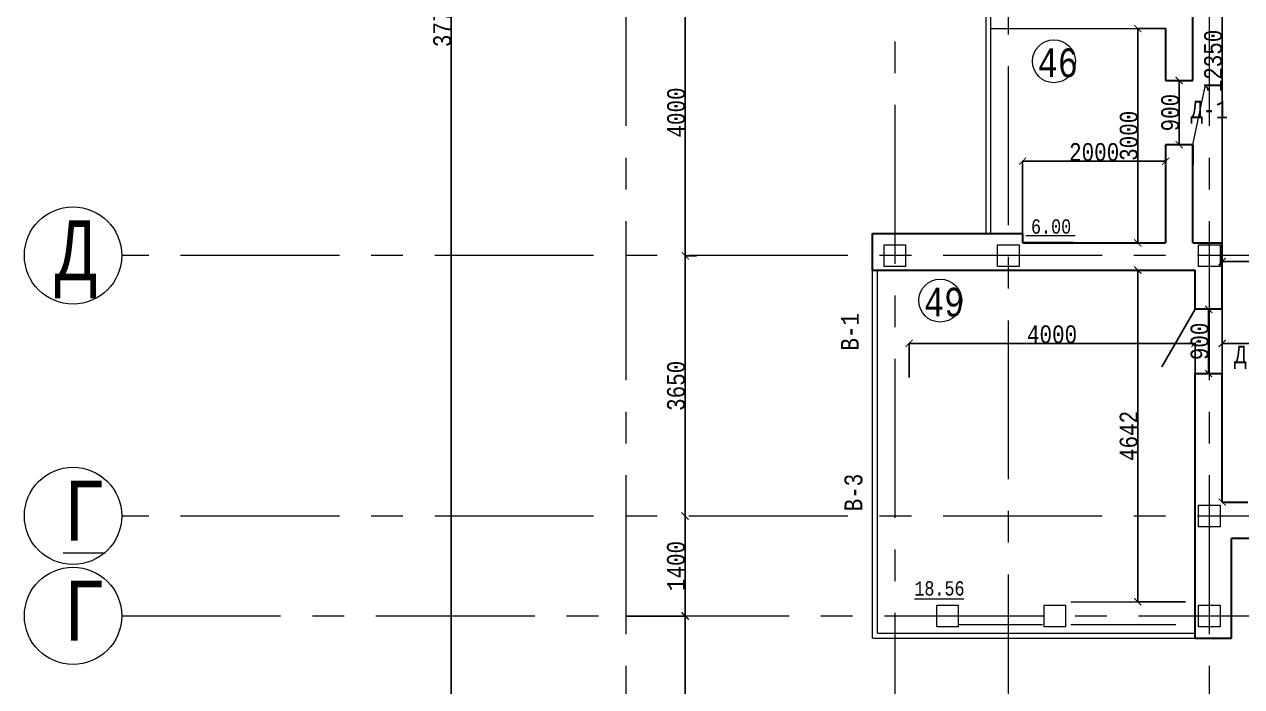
# Model space of a CAD drawing. Header units: millimetres. Extents: x -689206 to 4969298, y -1019800 to 703299.
# Drawn here: x 1055468 to 1072495, y -636417 to -627146 of the extents above; entities that cross this region are included whole.
import ezdxf

# ---------------------------------------------------------------- set-up
doc = ezdxf.new("R2010")
doc.units = ezdxf.units.MM
doc.linetypes.add('осеваяX2', pattern=[101.6, 63.5, -12.7, 12.7, -12.7])
for name, color, linetype, lineweight in [('несущие', 7, 'Continuous', 30), ('ОКНА', 250, 'Continuous', 20), ('ПЕРЕГОРОДКИ', 252, 'Continuous', 9), ('РАЗМЕРЫ', 7, 'Continuous', 9), ('стены', 7, 'Continuous', 20)]:
    doc.layers.add(name, color=color, linetype=linetype, lineweight=lineweight)
doc.layers.add('четотам', color=7, linetype='Continuous')
doc.styles.add('Аннотативный', font='isocteur.ttf', dxfattribs={"width": 0.7, "height": 250})
doc.dimstyles.new('Аннотативный', dxfattribs={"dimscale": 0, "dimtxt": 250, "dimasz": 100, "dimexe": 1.25, "dimexo": 0.625, "dimtad": 1, "dimdec": 0, "dimtxsty": 'Аннотативный', "dimblk": 'ARCHTICK', "dimcen": 2.5, "dimadec": 0, "dimazin": 0, "dimtfac": 1, "dimtdec": 0, "dimtmove": 0, "dimatfit": 3, "dimfxl": 1, "dimarcsym": 0})

# ---------------------------------------------------------------- blocks, each defined once
blk = doc.blocks.new('_ArchTick')
at = {"color": 0, "linetype": 'ByBlock', "const_width": 0.15}
blk.add_lwpolyline([(-0.5, -0.5), (0.5, 0.5)], dxfattribs=at)
blk = doc.blocks.new('*D5355')
at = {"layer": 'Defpoints', "color": 0, "lineweight": 30, "transparency": 16777216}
for p in [(1071043, -627206), (1071432, -627206), (1071432, -630206)]:
    blk.add_point(p, dxfattribs=at)
at = {"layer": 'стены', "color": 0, "lineweight": -2, "transparency": 16777216}
for p, q in [((1071432, -627206), (1071042, -627206)), ((1071043, -630206), (1071043, -627206)), ((1071432, -630206), (1071042, -630206))]:
    blk.add_line(p, q, dxfattribs=at)
at = {"layer": 'стены', "color": 0, "lineweight": -2, "transparency": 16777216, "xscale": 100, "yscale": 100, "zscale": 100}
for p, rotation in [((1071043, -627206), 90), ((1071043, -630206), 270)]:
    blk.add_blockref('_ArchTick', p, dxfattribs=dict(at, rotation=rotation))
at = {"layer": 'стены', "color": 0, "lineweight": 5, "transparency": 16777216, "insert": (1070917, -628706), "char_height": 250, "attachment_point": 5, "rotation": 90, "style": 'Аннотативный'}
blk.add_mtext('3000', dxfattribs=at)
blk = doc.blocks.new('*D5348')
at = {"layer": 'Defpoints', "color": 0, "lineweight": 30, "transparency": 16777216}
for p in [(1072223, -631613), (1072223, -632109), (1075132, -632109)]:
    blk.add_point(p, dxfattribs=at)
at = {"layer": 'стены', "color": 0, "lineweight": -2, "transparency": 16777216}
for p, q in [((1072223, -632109), (1072223, -631611)), ((1075132, -631613), (1072223, -631613)), ((1075132, -632109), (1075132, -631611))]:
    blk.add_line(p, q, dxfattribs=at)
at = {"layer": 'стены', "color": 0, "lineweight": -2, "transparency": 16777216, "xscale": 100, "yscale": 100, "zscale": 100, "rotation": 180}
blk.add_blockref('_ArchTick', (1072223, -631613), dxfattribs=at)
at = {"layer": 'стены', "color": 0, "lineweight": -2, "transparency": 16777216, "xscale": 100, "yscale": 100, "zscale": 100}
blk.add_blockref('_ArchTick', (1075132, -631613), dxfattribs=at)
at = {"layer": 'стены', "color": 0, "lineweight": 5, "transparency": 16777216, "insert": (1073678, -631487), "char_height": 250, "attachment_point": 5, "style": 'Аннотативный'}
blk.add_mtext('2910', dxfattribs=at)
blk = doc.blocks.new('*D5350')
at = {"layer": 'Defpoints', "color": 0, "lineweight": 30, "transparency": 16777216}
for p in [(1072033, -631134), (1072033, -631134), (1072033, -632034)]:
    blk.add_point(p, dxfattribs=at)
at = {"layer": 'стены', "color": 0, "lineweight": -2, "transparency": 16777216}
for p, q in [((1072033, -631134), (1072034, -631134)), ((1072033, -632034), (1072033, -631134)), ((1072033, -632034), (1072034, -632034))]:
    blk.add_line(p, q, dxfattribs=at)
at = {"layer": 'стены', "color": 0, "lineweight": -2, "transparency": 16777216, "xscale": 100, "yscale": 100, "zscale": 100}
for p, rotation in [((1072033, -631134), 90), ((1072033, -632034), 270)]:
    blk.add_blockref('_ArchTick', p, dxfattribs=dict(at, rotation=rotation))
at = {"layer": 'стены', "color": 0, "lineweight": 5, "transparency": 16777216, "insert": (1071907, -631584), "char_height": 250, "attachment_point": 5, "rotation": 90, "style": 'Аннотативный'}
blk.add_mtext('900', dxfattribs=at)
blk = doc.blocks.new('*D5351')
at = {"layer": 'Defpoints', "color": 0, "lineweight": 30, "transparency": 16777216}
for p in [(1072223, -630466), (1072223, -630846), (1078252, -630716)]:
    blk.add_point(p, dxfattribs=at)
at = {"layer": 'стены', "color": 0, "lineweight": -2, "transparency": 16777216}
for p, q in [((1072223, -630845), (1072223, -630465)), ((1078252, -630466), (1072223, -630466)), ((1078252, -630715), (1078252, -630465))]:
    blk.add_line(p, q, dxfattribs=at)
at = {"layer": 'стены', "color": 0, "lineweight": -2, "transparency": 16777216, "xscale": 100, "yscale": 100, "zscale": 100, "rotation": 180}
blk.add_blockref('_ArchTick', (1072223, -630466), dxfattribs=at)
at = {"layer": 'стены', "color": 0, "lineweight": -2, "transparency": 16777216, "xscale": 100, "yscale": 100, "zscale": 100}
blk.add_blockref('_ArchTick', (1078252, -630466), dxfattribs=at)
at = {"layer": 'стены', "color": 0, "lineweight": 5, "transparency": 16777216, "insert": (1075238, -630341), "char_height": 250, "attachment_point": 5, "style": 'Аннотативный'}
blk.add_mtext('6030', dxfattribs=at)
blk = doc.blocks.new('*D5366')
at = {"layer": 'Defpoints', "color": 0, "lineweight": 30, "transparency": 16777216}
for p in [(1072223, -621486), (1072402, -621486), (1072402, -633833)]:
    blk.add_point(p, dxfattribs=at)
at = {"layer": 'РАЗМЕРЫ', "color": 0, "lineweight": -2, "transparency": 16777216}
for p, q in [((1072401, -621486), (1072222, -621486)), ((1072223, -633833), (1072223, -621486)), ((1072401, -633833), (1072222, -633833))]:
    blk.add_line(p, q, dxfattribs=at)
at = {"layer": 'РАЗМЕРЫ', "color": 0, "lineweight": -2, "transparency": 16777216, "xscale": 100, "yscale": 100, "zscale": 100}
for p, rotation in [((1072223, -621486), 90), ((1072223, -633833), 270)]:
    blk.add_blockref('_ArchTick', p, dxfattribs=dict(at, rotation=rotation))
at = {"layer": 'РАЗМЕРЫ', "color": 0, "lineweight": 5, "transparency": 16777216, "insert": (1072097, -627659), "char_height": 250, "attachment_point": 5, "rotation": 90, "style": 'Аннотативный'}
blk.add_mtext('12350', dxfattribs=at)
blk = doc.blocks.new('*D5408')
at = {"layer": 'Defpoints', "color": 0, "linetype": 'ByBlock', "lineweight": 30, "transparency": 16777216}
for p in [(1071042, -630586), (1071843, -630586), (1071710, -635228)]:
    blk.add_point(p, dxfattribs=at)
at = {"layer": 'РАЗМЕРЫ', "color": 0, "linetype": 'ByBlock', "lineweight": -2, "transparency": 16777216}
for p, q in [((1071842, -630586), (1071040, -630586)), ((1071042, -635228), (1071042, -630586)), ((1071709, -635228), (1071040, -635228))]:
    blk.add_line(p, q, dxfattribs=at)
at = {"layer": 'РАЗМЕРЫ', "color": 0, "linetype": 'ByBlock', "lineweight": -2, "transparency": 16777216, "xscale": 100, "yscale": 100, "zscale": 100}
for p, rotation in [((1071042, -630586), 90), ((1071042, -635228), 270)]:
    blk.add_blockref('_ArchTick', p, dxfattribs=dict(at, rotation=rotation))
at = {"layer": 'РАЗМЕРЫ', "color": 0, "linetype": 'ByBlock', "lineweight": 5, "transparency": 16777216, "insert": (1070916, -632907), "char_height": 250, "attachment_point": 5, "rotation": 90, "style": 'Аннотативный'}
blk.add_mtext('4642', dxfattribs=at)
blk = doc.blocks.new('*D5409')
at = {"layer": 'Defpoints', "color": 0, "linetype": 'ByBlock', "lineweight": 30, "transparency": 16777216}
for p in [(1067843, -631613), (1067843, -632091), (1071843, -635042)]:
    blk.add_point(p, dxfattribs=at)
at = {"layer": 'РАЗМЕРЫ', "color": 0, "linetype": 'ByBlock', "lineweight": -2, "transparency": 16777216}
for p, q in [((1067843, -632090), (1067843, -631611)), ((1071843, -631613), (1067843, -631613)), ((1071843, -635041), (1071843, -631611))]:
    blk.add_line(p, q, dxfattribs=at)
at = {"layer": 'РАЗМЕРЫ', "color": 0, "linetype": 'ByBlock', "lineweight": -2, "transparency": 16777216, "xscale": 100, "yscale": 100, "zscale": 100, "rotation": 180}
blk.add_blockref('_ArchTick', (1067843, -631613), dxfattribs=at)
at = {"layer": 'РАЗМЕРЫ', "color": 0, "linetype": 'ByBlock', "lineweight": -2, "transparency": 16777216, "xscale": 100, "yscale": 100, "zscale": 100}
blk.add_blockref('_ArchTick', (1071843, -631613), dxfattribs=at)
at = {"layer": 'РАЗМЕРЫ', "color": 0, "linetype": 'ByBlock', "lineweight": 13, "transparency": 16777216, "insert": (1069843, -631487), "char_height": 250, "attachment_point": 5, "style": 'Аннотативный'}
blk.add_mtext('4000', dxfattribs=at)
blk = doc.blocks.new('*D5369')
at = {"layer": 'Defpoints', "color": 0, "linetype": 'ByBlock', "lineweight": 30, "transparency": 16777216}
for p in [(1069432, -629061), (1069432, -630076), (1071432, -630206)]:
    blk.add_point(p, dxfattribs=at)
at = {"layer": 'РАЗМЕРЫ', "color": 0, "linetype": 'ByBlock', "lineweight": -2, "transparency": 16777216}
for p, q in [((1069432, -630075), (1069432, -629059)), ((1071432, -629061), (1069432, -629061)), ((1071432, -630205), (1071432, -629059))]:
    blk.add_line(p, q, dxfattribs=at)
at = {"layer": 'РАЗМЕРЫ', "color": 0, "linetype": 'ByBlock', "lineweight": -2, "transparency": 16777216, "xscale": 100, "yscale": 100, "zscale": 100, "rotation": 180}
blk.add_blockref('_ArchTick', (1069432, -629061), dxfattribs=at)
at = {"layer": 'РАЗМЕРЫ', "color": 0, "linetype": 'ByBlock', "lineweight": -2, "transparency": 16777216, "xscale": 100, "yscale": 100, "zscale": 100}
blk.add_blockref('_ArchTick', (1071432, -629061), dxfattribs=at)
at = {"layer": 'РАЗМЕРЫ', "color": 0, "linetype": 'ByBlock', "lineweight": 5, "transparency": 16777216, "insert": (1070432, -628935), "char_height": 250, "attachment_point": 5, "style": 'Аннотативный'}
blk.add_mtext('2000', dxfattribs=at)
blk = doc.blocks.new('*D5419')
at = {"layer": 'Defpoints', "color": 0, "linetype": 'ByBlock', "lineweight": 30, "transparency": 16777216}
for p in [(1071622, -627932), (1071622, -627932), (1071622, -628832)]:
    blk.add_point(p, dxfattribs=at)
at = {"layer": 'ПЕРЕГОРОДКИ', "color": 0, "linetype": 'ByBlock', "lineweight": -2, "transparency": 16777216}
for p, q in [((1071622, -628832), (1071622, -627932)), ((1071623, -627932), (1071623, -627932)), ((1071623, -628832), (1071623, -628832))]:
    blk.add_line(p, q, dxfattribs=at)
at = {"layer": 'ПЕРЕГОРОДКИ', "color": 0, "linetype": 'ByBlock', "lineweight": -2, "transparency": 16777216, "xscale": 100, "yscale": 100, "zscale": 100}
for p, rotation in [((1071622, -627932), 90), ((1071622, -628832), 270)]:
    blk.add_blockref('_ArchTick', p, dxfattribs=dict(at, rotation=rotation))
at = {"layer": 'ПЕРЕГОРОДКИ', "color": 0, "linetype": 'ByBlock', "lineweight": 5, "transparency": 16777216, "insert": (1071497, -628382), "char_height": 250, "attachment_point": 5, "rotation": 90, "style": 'Аннотативный'}
blk.add_mtext('900', dxfattribs=at)
blk = doc.blocks.new('*D5483')
at = {"layer": 'Defpoints', "color": 0, "lineweight": 30, "ltscale": 35, "transparency": 16777216}
for p in [(1064709, -634028), (1064709, -634028), (1064709, -635428)]:
    blk.add_point(p, dxfattribs=at)
at = {"layer": 'РАЗМЕРЫ', "color": 0, "lineweight": -2, "ltscale": 35, "transparency": 16777216}
for p, q in [((1064709, -635428), (1064709, -634028)), ((1064710, -634028), (1064711, -634028)), ((1064710, -635428), (1064711, -635428))]:
    blk.add_line(p, q, dxfattribs=at)
at = {"layer": 'РАЗМЕРЫ', "color": 0, "lineweight": -2, "ltscale": 35, "transparency": 16777216, "xscale": 100, "yscale": 100, "zscale": 100}
for p, rotation in [((1064709, -634028), 90), ((1064709, -635428), 270)]:
    blk.add_blockref('_ArchTick', p, dxfattribs=dict(at, rotation=rotation))
at = {"layer": 'РАЗМЕРЫ', "color": 0, "lineweight": 5, "ltscale": 35, "transparency": 16777216, "insert": (1064584, -634728), "char_height": 250, "attachment_point": 5, "rotation": 90, "style": 'Аннотативный'}
blk.add_mtext('1400', dxfattribs=at)
blk = doc.blocks.new('*D5484')
at = {"layer": 'Defpoints', "color": 0, "lineweight": 30, "ltscale": 35, "transparency": 16777216}
for p in [(1064711, -630384), (1064869, -630384), (1064711, -634028)]:
    blk.add_point(p, dxfattribs=at)
at = {"layer": 'РАЗМЕРЫ', "color": 0, "lineweight": -2, "ltscale": 35, "transparency": 16777216}
for p, q in [((1064869, -630384), (1064709, -630384)), ((1064711, -634028), (1064711, -630384)), ((1064711, -634028), (1064712, -634028))]:
    blk.add_line(p, q, dxfattribs=at)
at = {"layer": 'РАЗМЕРЫ', "color": 0, "lineweight": -2, "ltscale": 35, "transparency": 16777216, "xscale": 100, "yscale": 100, "zscale": 100}
for p, rotation in [((1064711, -630384), 90), ((1064711, -634028), 270)]:
    blk.add_blockref('_ArchTick', p, dxfattribs=dict(at, rotation=rotation))
at = {"layer": 'РАЗМЕРЫ', "color": 0, "lineweight": 5, "ltscale": 35, "transparency": 16777216, "insert": (1064585, -632206), "char_height": 250, "attachment_point": 5, "rotation": 90, "style": 'Аннотативный'}
blk.add_mtext('3650', dxfattribs=at)
blk = doc.blocks.new('*D5485')
at = {"layer": 'Defpoints', "color": 0, "lineweight": 30, "ltscale": 35, "transparency": 16777216}
for p in [(1063882, -635428), (1064713, -635428), (1063882, -638376)]:
    blk.add_point(p, dxfattribs=at)
at = {"layer": 'РАЗМЕРЫ', "color": 0, "lineweight": -2, "ltscale": 35, "transparency": 16777216}
for p, q in [((1063883, -635428), (1064714, -635428)), ((1064713, -638376), (1064713, -635428)), ((1063883, -638376), (1064714, -638376))]:
    blk.add_line(p, q, dxfattribs=at)
at = {"layer": 'РАЗМЕРЫ', "color": 0, "lineweight": -2, "ltscale": 35, "transparency": 16777216, "xscale": 100, "yscale": 100, "zscale": 100}
for p, rotation in [((1064713, -635428), 90), ((1064713, -638376), 270)]:
    blk.add_blockref('_ArchTick', p, dxfattribs=dict(at, rotation=rotation))
at = {"layer": 'РАЗМЕРЫ', "color": 0, "lineweight": 5, "ltscale": 35, "transparency": 16777216, "insert": (1064588, -636902), "char_height": 250, "attachment_point": 5, "rotation": 90, "style": 'Аннотативный'}
blk.add_mtext('2950', dxfattribs=at)
blk = doc.blocks.new('*D5489')
at = {"layer": 'Defpoints', "color": 0, "lineweight": 30, "ltscale": 35, "transparency": 16777216}
for p in [(1064712, -626376), (1064712, -626376), (1064712, -630384)]:
    blk.add_point(p, dxfattribs=at)
at = {"layer": 'РАЗМЕРЫ', "color": 0, "lineweight": -2, "ltscale": 35, "transparency": 16777216}
for p, q in [((1064712, -630384), (1064712, -626376)), ((1064713, -626376), (1064713, -626376)), ((1064713, -630384), (1064713, -630384))]:
    blk.add_line(p, q, dxfattribs=at)
at = {"layer": 'РАЗМЕРЫ', "color": 0, "lineweight": -2, "ltscale": 35, "transparency": 16777216, "xscale": 100, "yscale": 100, "zscale": 100}
for p, rotation in [((1064712, -626376), 90), ((1064712, -630384), 270)]:
    blk.add_blockref('_ArchTick', p, dxfattribs=dict(at, rotation=rotation))
at = {"layer": 'РАЗМЕРЫ', "color": 0, "lineweight": 5, "ltscale": 35, "transparency": 16777216, "insert": (1064586, -628380), "char_height": 250, "attachment_point": 5, "rotation": 90, "style": 'Аннотативный'}
blk.add_mtext('4000', dxfattribs=at)
blk = doc.blocks.new('*D5463')
at = {"layer": 'Defpoints', "color": 0, "lineweight": 30, "ltscale": 35, "transparency": 16777216}
for p in [(1061439, -608174), (1063882, -608174), (1063882, -645878)]:
    blk.add_point(p, dxfattribs=at)
at = {"layer": 'РАЗМЕРЫ', "color": 0, "lineweight": -2, "ltscale": 35, "transparency": 16777216}
for p, q in [((1063882, -608174), (1061438, -608174)), ((1061439, -645878), (1061439, -608174)), ((1063882, -645878), (1061438, -645878))]:
    blk.add_line(p, q, dxfattribs=at)
at = {"layer": 'РАЗМЕРЫ', "color": 0, "lineweight": -2, "ltscale": 35, "transparency": 16777216, "xscale": 100, "yscale": 100, "zscale": 100}
for p, rotation in [((1061439, -608174), 90), ((1061439, -645878), 270)]:
    blk.add_blockref('_ArchTick', p, dxfattribs=dict(at, rotation=rotation))
at = {"layer": 'РАЗМЕРЫ', "color": 0, "lineweight": 5, "ltscale": 35, "transparency": 16777216, "insert": (1061314, -627026), "char_height": 250, "attachment_point": 5, "rotation": 90, "style": 'Аннотативный'}
blk.add_mtext('37703', dxfattribs=at)

msp = doc.modelspace()

# ---------------------------------------------------------------- linework, layer by layer
at = {"layer": 'несущие', "color": 152, "true_color": 0x2776bb}
msp.add_line((1071842.9, -635737.7), (1072352.9, -635737.7), dxfattribs=at)
at = {"layer": 'ОКНА', "color": 152, "lineweight": 13, "true_color": 0x2776bb}
for p, q in [((1070106.7, -635227.7), (1071576.7, -635227.7)), ((1068541.1, -635547.7), (1069711.1, -635547.7)), ((1070106.7, -635547.7), (1071576.7, -635547.7)), ((1067332.9, -635737.7), (1071842.9, -635737.7)), ((1067402.9, -635667.7), (1071842.9, -635667.7))]:
    msp.add_line(p, q, dxfattribs=at)
at = {"layer": 'ПЕРЕГОРОДКИ', "color": 152, "linetype": 'ByBlock', "lineweight": 30, "true_color": 0x2776bb}
for p, q in [((1071432.2, -627931.8), (1071812.2, -627931.8)), ((1071812.2, -628831.8), (1071432.2, -628831.8)), ((1071812.2, -628831.8), (1071812.2, -629110.4))]:
    msp.add_line(p, q, dxfattribs=at)
at = {"layer": 'ПЕРЕГОРОДКИ', "color": 152, "linetype": 'ByBlock', "lineweight": 9, "true_color": 0x2776bb}
msp.add_line((1071812.2, -628831.8), (1071983.2, -628016.3), dxfattribs=at)
at = {"layer": 'РАЗМЕРЫ', "linetype": 'осеваяX2', "lineweight": 5, "ltscale": 35}
msp.add_line((1063882.2, -605010.3), (1063882.2, -645877.7), dxfattribs=at)
at = {"layer": 'РАЗМЕРЫ', "color": 152, "linetype": 'осеваяX2', "lineweight": 5, "ltscale": 35, "true_color": 0x2776bb}
for p, q in [((1069232.2, -654848), (1069232.2, -605010.3)), ((1072042.9, -605010.3), (1072042.9, -654848)), ((1067642.9, -617605.6), (1067642.9, -654848)), ((1123882.2, -630383.6), (1056829.5, -630383.6)), ((1123882.2, -634028.4), (1056829.5, -634028.4)), ((1056829.5, -635427.7), (1123882.2, -635427.7))]:
    msp.add_line(p, q, dxfattribs=at)
at = {"layer": 'РАЗМЕРЫ', "color": 152, "lineweight": 13, "true_color": 0x2776bb}
for p, q in [((1068922.2, -630075.6), (1068922.2, -622985.6)), ((1068985.8, -630075.6), (1068985.8, -622985.6)), ((1067332.9, -635737.7), (1067332.9, -630585.6)), ((1067402.9, -635667.7), (1067402.9, -630585.6))]:
    msp.add_line(p, q, dxfattribs=at)
at = {"layer": 'РАЗМЕРЫ', "color": 152, "true_color": 0x2776bb}
for p, q in [((1069475.8, -630102.8), (1070165, -630102.8)), ((1067918.8, -635186.5), (1068608, -635186.5))]:
    msp.add_line(p, q, dxfattribs=at)
at = {"layer": 'РАЗМЕРЫ', "color": 0}
for centre in [(1056148.8, -630381.4), (1056148.8, -634026.2), (1056148.8, -635425.4)]:
    msp.add_circle(centre, 680.7, dxfattribs=at)
at = {"layer": 'стены', "color": 152, "lineweight": 30, "true_color": 0x2776bb}
for p, q in [((1071812.2, -627931.8), (1071812.2, -624701.9)), ((1071432.2, -627205.6), (1071432.2, -627931.8)), ((1071432.2, -628831.8), (1071432.2, -630205.6)), ((1071812.2, -630205.6), (1071812.2, -628831.8)), ((1067332.9, -630585.6), (1067332.9, -630075.6)), ((1067332.9, -630075.6), (1069432.2, -630075.6)), ((1069432.2, -630205.6), (1069432.2, -630075.6)), ((1069432.2, -630205.6), (1070145.2, -630205.6)), ((1070145.2, -630205.6), (1069432.2, -630205.6)), ((1070145.2, -630205.6), (1071432.2, -630205.6)), ((1071812.2, -630205.6), (1072222.9, -630205.6)), ((1072222.9, -631134.2), (1072222.9, -630205.6)), ((1067332.9, -630585.6), (1070145.2, -630585.6)), ((1070145.2, -630585.6), (1071842.9, -630585.6)), ((1071842.9, -631134.2), (1071842.9, -630585.6)), ((1072222.9, -631134.2), (1071842.9, -631134.2)), ((1071842.9, -635737.7), (1071842.9, -632034.2)), ((1071842.9, -632034.2), (1072222.9, -632034.2)), ((1072222.9, -633832.8), (1072222.9, -632034.2)), ((1072222.9, -633832.8), (1072580.8, -633832.8)), ((1072640.8, -634342.8), (1072352.9, -634342.8)), ((1072352.9, -635737.7), (1072352.9, -634342.8))]:
    msp.add_line(p, q, dxfattribs=at)
at = {"layer": 'стены', "color": 152, "lineweight": 13, "true_color": 0x2776bb}
msp.add_line((1068985.8, -627205.6), (1071432.2, -627205.6), dxfattribs=at)
at = {"layer": 'стены', "color": 152, "lineweight": 25, "true_color": 0x2776bb}
msp.add_line((1071842.9, -631134.2), (1071377.9, -631939.5), dxfattribs=at)
at = {"layer": 'стены', "color": 152, "lineweight": 20, "true_color": 0x2776bb}
for points in [[(1067492.9, -630233.6), (1067792.9, -630233.6), (1067792.9, -630533.6), (1067492.9, -630533.6)], [(1069082.2, -630233.6), (1069382.2, -630233.6), (1069382.2, -630533.6), (1069082.2, -630533.6)], [(1071892.9, -630233.6), (1072192.9, -630233.6), (1072192.9, -630533.6), (1071892.9, -630533.6)], [(1071892.9, -633878.4), (1072192.9, -633878.4), (1072192.9, -634178.4), (1071892.9, -634178.4)], [(1068232.2, -635277.7), (1068532.2, -635277.7), (1068532.2, -635577.7), (1068232.2, -635577.7)], [(1069732.2, -635277.7), (1070032.2, -635277.7), (1070032.2, -635577.7), (1069732.2, -635577.7)], [(1071892.9, -635277.7), (1072192.9, -635277.7), (1072192.9, -635577.7), (1071892.9, -635577.7)]]:
    msp.add_lwpolyline(points, close=True, dxfattribs=at)
at = {"layer": 'четотам', "color": 152, "lineweight": 13, "true_color": 0x2776bb}
for centre in [(1069869.5, -627663.3), (1068279.5, -631013.3)]:
    msp.add_circle(centre, 300, dxfattribs=at)

# ---------------------------------------------------------------- texts
at = {"layer": 'РАЗМЕРЫ', "color": 152, "lineweight": 13, "ltscale": 150, "true_color": 0x2776bb, "char_height": 401.1, "width": 1460, "attachment_point": 1, "style": 'Аннотативный'}
for s, insert in [('46', (1069641.5, -627483.4)), ('49', (1068051.5, -630833.4))]:
    msp.add_mtext(s, dxfattribs=dict(at, insert=insert))
at = {"layer": 'РАЗМЕРЫ', "color": 152, "lineweight": 20, "ltscale": 150, "true_color": 0x2776bb, "char_height": 250, "width": 922.913, "attachment_point": 1, "style": 'Аннотативный'}
for insert in [(1071779.5, -628212.8), (1072389.5, -631642.8)]:
    msp.add_mtext('Д-1', dxfattribs=dict(at, insert=insert))
at = {"layer": 'РАЗМЕРЫ', "lineweight": 5, "ltscale": 35, "width": 7009.377, "attachment_point": 1, "style": 'Аннотативный'}
for s, insert, char_height in [('Д', (1055892.8, -629887.1), 841.3), ('{\\LГ}', (1056013.1, -633531.8), 841.28), ('Г', (1056013.1, -634931.1), 841.3)]:
    msp.add_mtext(s, dxfattribs=dict(at, insert=insert, char_height=char_height))
at = {"layer": 'РАЗМЕРЫ', "color": 152, "true_color": 0x2776bb, "char_height": 200, "width": 656.117, "attachment_point": 1, "style": 'Аннотативный'}
for s, insert in [('6.00', (1069549.3, -629875.8)), ('18.56', (1067917.4, -634941.1))]:
    msp.add_mtext(s, dxfattribs=dict(at, insert=insert))
at = {"layer": 'РАЗМЕРЫ', "color": 152, "lineweight": 20, "ltscale": 150, "true_color": 0x2776bb, "char_height": 250, "width": 922.913, "attachment_point": 1, "rotation": 90, "style": 'Аннотативный'}
for s, insert in [('В-1', (1066889.5, -631713.3)), ('В-3', (1066939.5, -633963.3))]:
    msp.add_mtext(s, dxfattribs=dict(at, insert=insert))

# ---------------------------------------------------------------- dimensions: what is measured, and where the dimension line sits
at = {"layer": 'ПЕРЕГОРОДКИ', "color": 152, "linetype": 'ByBlock', "lineweight": 5, "true_color": 0x2776bb}
dim = msp.add_linear_dim(base=(1071622.2, -627931.8), p1=(1071622.2, -628831.8), p2=(1071622.2, -627931.8), angle=90, dimstyle='Аннотативный', dxfattribs=at)
dim.commit()
dim.dimension.update_dxf_attribs({"geometry": '*D5419', "text_midpoint": (1071496.6, -628381.8)})
at = {"layer": 'РАЗМЕРЫ', "lineweight": 5, "ltscale": 35}
dim = msp.add_linear_dim(base=(1061439.5, -608174.3), p1=(1063882.2, -645877.7), p2=(1063882.2, -608174.3), angle=90, dimstyle='Аннотативный', dxfattribs=at)
dim.commit()
dim.dimension.update_dxf_attribs({"geometry": '*D5463', "text_midpoint": (1061313.9, -627026)})
at = {"layer": 'РАЗМЕРЫ', "color": 152, "lineweight": 5, "true_color": 0x2776bb}
dim = msp.add_linear_dim(base=(1072222.9, -621485.6), p1=(1072401.8, -633832.8), p2=(1072401.8, -621485.6), angle=90, text='12350', dimstyle='Аннотативный', dxfattribs=at)
dim.commit()
dim.dimension.update_dxf_attribs({"geometry": '*D5366', "text_midpoint": (1072097.2, -627659.2)})
at = {"layer": 'РАЗМЕРЫ', "lineweight": 5, "ltscale": 35}
for base, p1, p2, text, picture, middle in [((1064712, -626375.7), (1064712, -630383.6), (1064712, -626375.7), '4000', '*D5489', (1064586.4, -628379.6)), ((1064710.7, -630383.6), (1064710.7, -634028.4), (1064869.3, -630383.6), '3650', '*D5484', (1064585.1, -632206)), ((1064709.5, -634028.4), (1064709.5, -635427.7), (1064709.5, -634028.4), '1400', '*D5483', (1064583.9, -634728)), ((1064713.2, -635427.7), (1063882.2, -638375.7), (1063882.2, -635427.7), '2950', '*D5485', (1064587.6, -636901.7))]:
    dim = msp.add_linear_dim(base=base, p1=p1, p2=p2, angle=90, text=text, dimstyle='Аннотативный', dxfattribs=at)
    dim.commit()
    dim.dimension.update_dxf_attribs({"geometry": picture, "text_midpoint": middle})
at = {"layer": 'РАЗМЕРЫ', "color": 152, "linetype": 'ByBlock', "lineweight": 5, "true_color": 0x2776bb}
dim = msp.add_linear_dim(base=(1069432.2, -629060.6), p1=(1071432.2, -630205.6), p2=(1069432.2, -630075.6), dimstyle='Аннотативный', dxfattribs=at)
dim.commit()
dim.dimension.update_dxf_attribs({"geometry": '*D5369', "text_midpoint": (1070432.2, -628935)})
dim = msp.add_linear_dim(base=(1071041.6, -630585.6), p1=(1071709.8, -635227.7), p2=(1071842.9, -630585.6), angle=90, dimstyle='Аннотативный', dxfattribs=at)
dim.commit()
dim.dimension.update_dxf_attribs({"geometry": '*D5408', "text_midpoint": (1070916, -632906.6)})
at = {"layer": 'РАЗМЕРЫ', "color": 152, "linetype": 'ByBlock', "lineweight": 13, "true_color": 0x2776bb}
dim = msp.add_linear_dim(base=(1067842.9, -631612.7), p1=(1071842.9, -635042.1), p2=(1067842.9, -632090.7), dimstyle='Аннотативный', dxfattribs=at)
dim.commit()
dim.dimension.update_dxf_attribs({"geometry": '*D5409', "text_midpoint": (1069842.9, -631487.1)})
at = {"layer": 'стены', "color": 152, "lineweight": 5, "true_color": 0x2776bb}
for base, p1, p2, picture, middle in [((1071042.9, -627205.6), (1071432.2, -630205.6), (1071432.2, -627205.6), '*D5355', (1070917.2, -628705.6)), ((1072032.9, -631134.2), (1072032.9, -632034.2), (1072032.9, -631134.2), '*D5350', (1071907.2, -631584.2))]:
    dim = msp.add_linear_dim(base=base, p1=p1, p2=p2, angle=90, dimstyle='Аннотативный', dxfattribs=at)
    dim.commit()
    dim.dimension.update_dxf_attribs({"geometry": picture, "text_midpoint": middle})
for base, p1, p2, text, picture, middle in [((1072222.9, -630466.4), (1078252.2, -630715.6), (1072222.9, -630845.6), '6030', '*D5351', (1075237.5, -630340.8)), ((1072222.9, -631612.7), (1075132.2, -632109.3), (1072222.9, -632109.3), '2910', '*D5348', (1073677.5, -631487.1))]:
    dim = msp.add_linear_dim(base=base, p1=p1, p2=p2, text=text, dimstyle='Аннотативный', dxfattribs=at)
    dim.commit()
    dim.dimension.update_dxf_attribs({"geometry": picture, "text_midpoint": middle})

doc.saveas('drawing.dxf')
